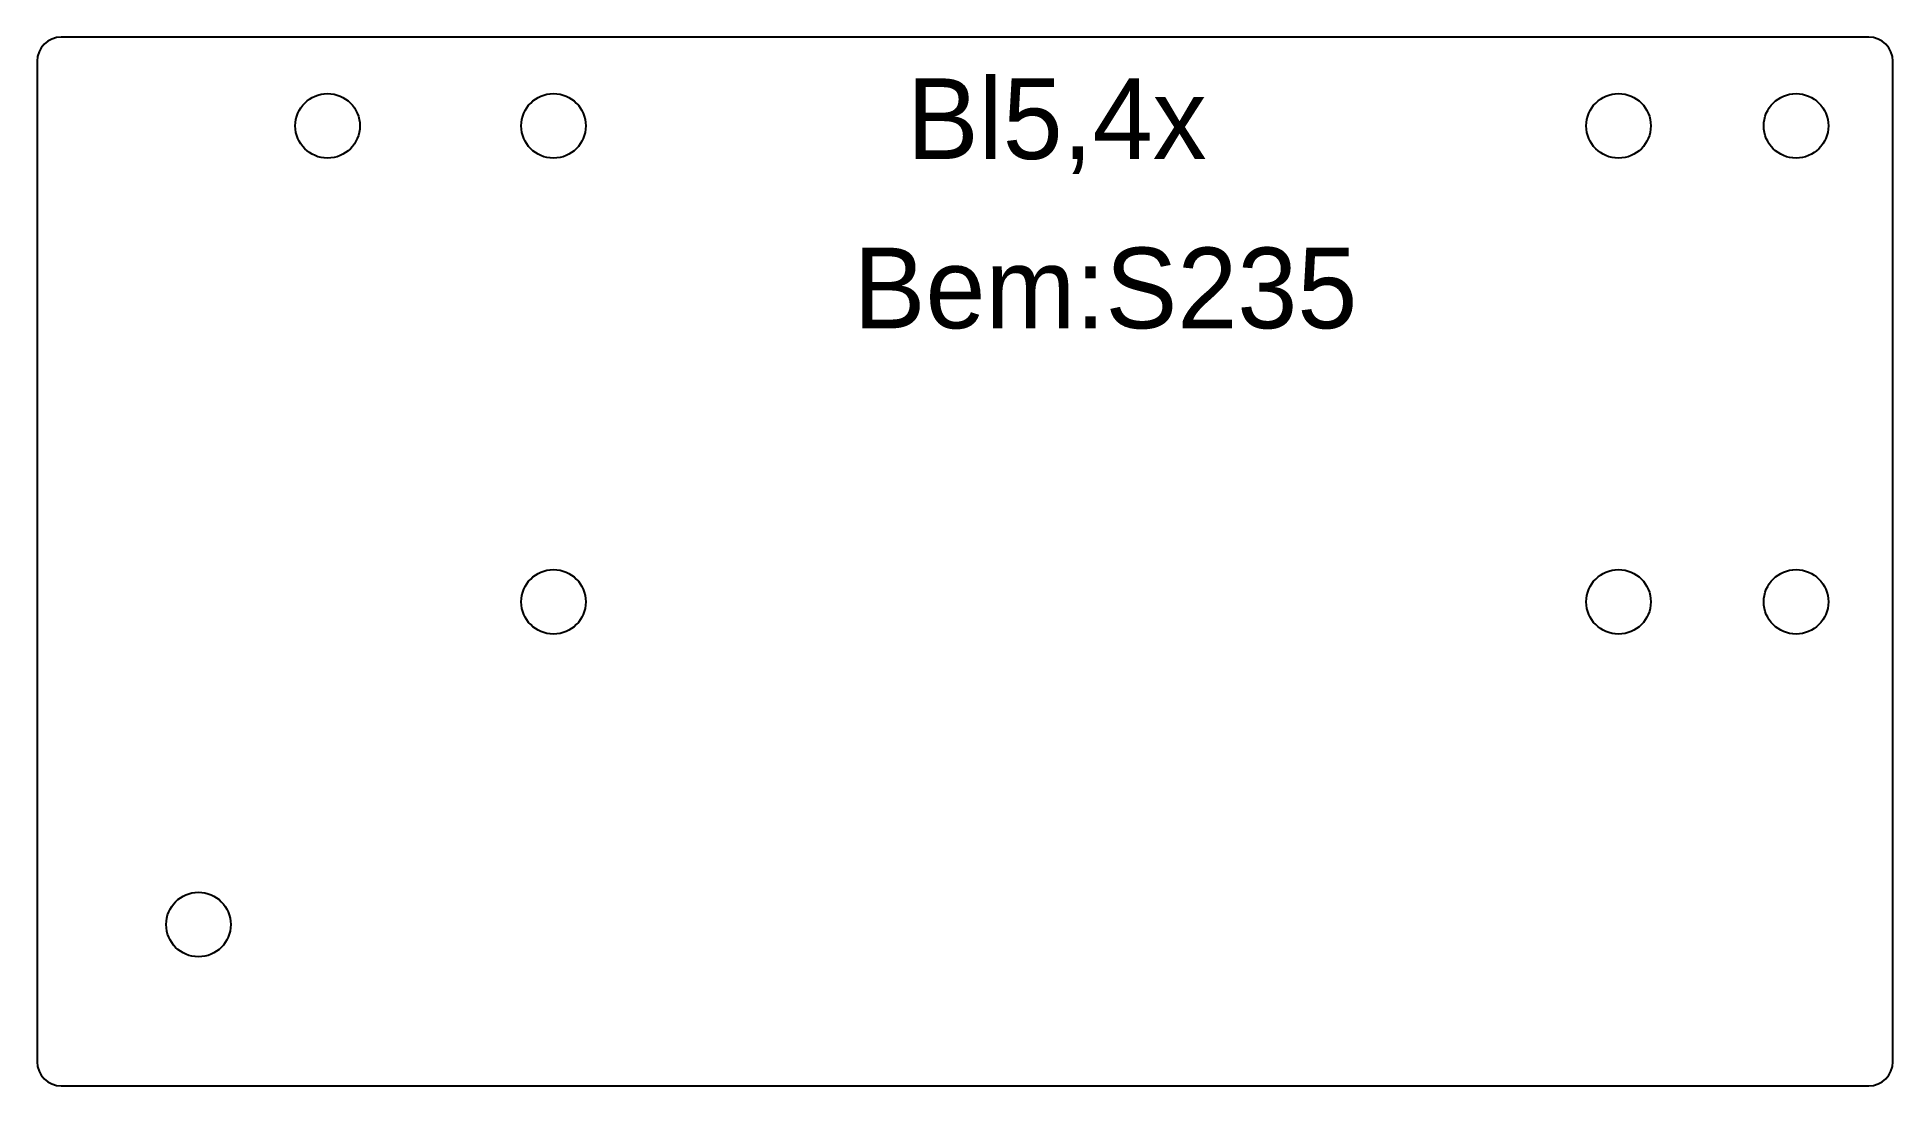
# Model space of a CAD drawing. Extents: x 0 to 230, y 0 to 130.
import ezdxf
from ezdxf.enums import TextEntityAlignment as Align

# ---------------------------------------------------------------- set-up
doc = ezdxf.new("R2010")
doc.units = 0
doc.layers.add('WHITE', color=7, linetype='CONTINUOUS')

msp = doc.modelspace()

# ---------------------------------------------------------------- linework, layer by layer
at = {"layer": 'WHITE', "linetype": 'CONTINUOUS'}
for p, q in [((227, 130), (3, 130)), ((0, 127), (0, 3)), ((230, 3), (230, 127)), ((3, 0), (227, 0))]:
    msp.add_line(p, q, dxfattribs=at)
for centre in [(36, 119), (64, 119), (196, 119), (218, 119), (64, 60), (196, 60), (218, 60), (20, 20)]:
    msp.add_circle(centre, 4, dxfattribs=at)
for centre, start, end in [((3, 127), 90, 180), ((227, 127), 0, 90), ((3, 3), 180, 270), ((227, 3), -90, 0)]:
    msp.add_arc(centre, 3, start, end, dxfattribs=at)

# ---------------------------------------------------------------- texts
at = {"layer": 'WHITE'}
for s, p in [('Bl5,4x', (107.780412, 124.889742)), ('Bem:S235', (101.186059, 103.90771))]:
    msp.add_text(s, height=10, dxfattribs=at).set_placement(p, align=Align.TOP_LEFT)

doc.saveas('drawing.dxf')
